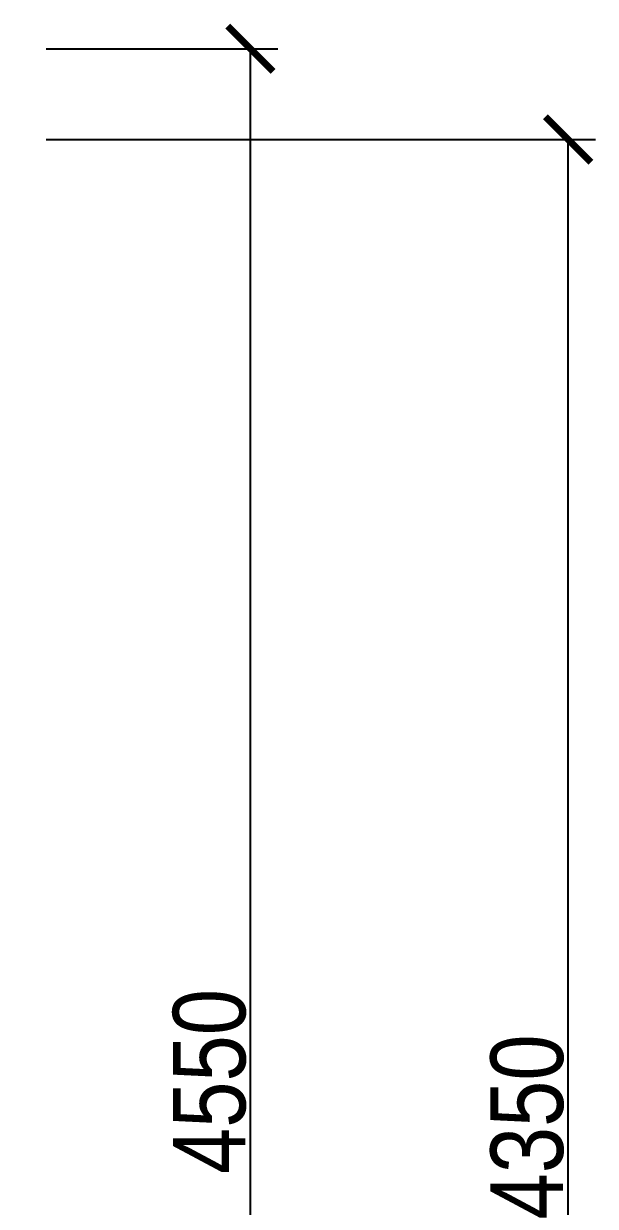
# Model space of a CAD drawing. Header units: millimetres. Extents: x -9 to 221, y -53 to 198.
# Drawn here: x 201.38 to 213.98, y -0.2 to 25.85 of the extents above; entities that cross this region are included whole.
import ezdxf

# ---------------------------------------------------------------- set-up
doc = ezdxf.new("R2010")
doc.units = ezdxf.units.MM
doc.layers.add('DIMS', color=3, linetype='CONTINUOUS')
doc.styles.add('OpenSansCondensed-Light', font='OpenSansCondensed-Light.ttf')
doc.dimstyles.new('EZDXF', dxfattribs={"dimtxt": 0.25, "dimasz": 0.175, "dimexe": 0.375, "dimexo": 0.125, "dimgap": 0.1, "dimtad": 1, "dimlfac": 100, "dimzin": 12, "dimdsep": 46, "dimtxsty": 'OpenSansCondensed-Light', "dimblk": 'ARCHTICK', "dimcen": 2.5, "dimazin": 3, "dimtfac": 0.5, "dimtmove": 2, "dimatfit": 3})

# ---------------------------------------------------------------- blocks, each defined once
blk = doc.blocks.new('_ARCHTICK')
at = {"color": 0, "linetype": 'BYBLOCK', "const_width": 0.15}
blk.add_lwpolyline([(-0.5, -0.5), (0.5, 0.5)], dxfattribs=at)

msp = doc.modelspace()

# ---------------------------------------------------------------- dimensions: what is measured, and where the dimension line sits
at = {"layer": 'DIMS'}
for base, p2 in [((206.375, -20.2), (201.375, 25.3)), ((213.375, -20.2), (201.375, 23.3))]:
    msp.add_linear_dim(base=base, p1=(201.375, -20.2), p2=p2, angle=90, dimstyle='EZDXF', override={"dimtxt": 1.6, "dimasz": 1, "dimexe": 0.6, "dimexo": 0.5, "dimdec": 2}, dxfattribs=at).render()

doc.saveas('drawing.dxf')
